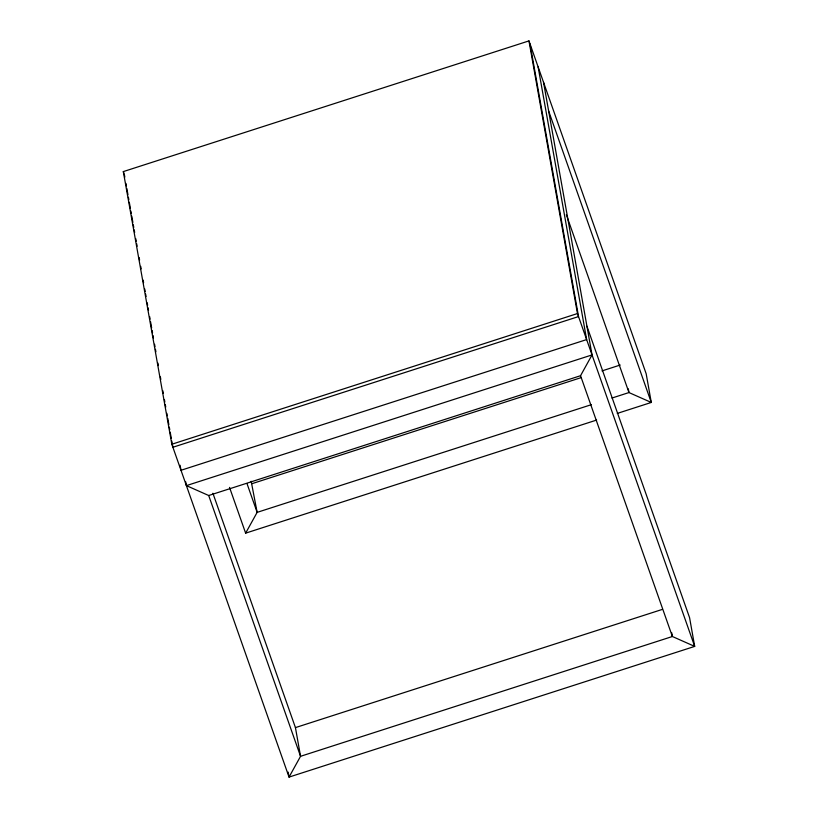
<?xml version="1.0" encoding="UTF-8"?>
<svg xmlns="http://www.w3.org/2000/svg" width="818" height="818" viewBox="0 0 818 818"><rect width="100%" height="100%" fill="white"/><g stroke="black" fill="none" stroke-linecap="round" stroke-linejoin="round"><path stroke-width="1.23" d="M229.521 487.385L245.635 533.152L257.138 512.365L251.177 481.26M185.727 481.843L186.402 485.616L208.702 495.514L580.545 375.707L592.038 354.92L543.53 82.27M586.935 326.218L689.584 617.702L694.686 646.404L289.04 777.1L171.831 444.246L123.313 171.596L528.96 40.9L646.169 373.754L651.281 402.456L617.273 413.417M171.831 444.246L577.467 313.55L528.96 40.9M186.402 485.616L592.038 354.92M252.026 483.663L581.342 377.568M601.997 370.912L620.218 365.032M591.302 404.695L257.138 512.365L246.975 483.52M611.966 398.039L628.97 392.558L651.281 402.456L548.633 110.972M245.635 533.152L596.629 420.063M288.161 772.11L289.04 777.1L300.543 756.313L295.441 727.611L662.416 609.379M566.332 214.684L628.97 392.558L628.306 388.816M577.467 313.55L694.686 646.404L672.386 636.506L300.543 756.313L208.702 495.514M580.545 375.707L672.386 636.506L671.721 632.764M123.313 171.596L124.019 173.61M212.905 493.254L295.441 727.611M538.121 66.933L586.639 339.582L180.993 470.278L180.103 465.248M530.023 43.916L578.53 316.566L172.895 447.262L171.77 440.984M124.377 174.612L124.827 177.128M125.941 183.406L126.391 185.921M126.831 188.437L127.956 194.715M128.395 197.23L128.845 199.745M129.295 202.261L130.41 208.539M130.86 211.054L131.309 213.57M131.749 216.075L132.874 222.363M133.314 224.868L133.763 227.384M134.213 229.899L134.663 232.414M135.778 238.692L136.228 241.208M136.667 243.723L137.117 246.228M139.132 257.537L139.581 260.052M140.696 266.341L141.146 268.846M143.16 280.155L143.6 282.67M144.725 288.948L145.164 291.464M145.614 293.979L146.064 296.494M147.179 302.772L147.629 305.288M148.078 307.803L148.518 310.308M149.643 316.597L150.083 319.102M150.532 321.617L151.647 327.906M152.097 330.411L152.547 332.926M152.997 335.441L153.436 337.957M154.561 344.235L155.001 346.75M155.451 349.266L155.901 351.771M157.915 363.08L158.355 365.595M160.369 376.904L160.819 379.419M162.833 390.728L163.273 393.233M164.398 399.521L164.837 402.037M165.287 404.542L165.737 407.057M166.852 413.335L167.301 415.851M167.751 418.366L168.866 424.644M169.316 427.16L169.766 429.675M170.205 432.19L171.33 438.468"/></g></svg>
